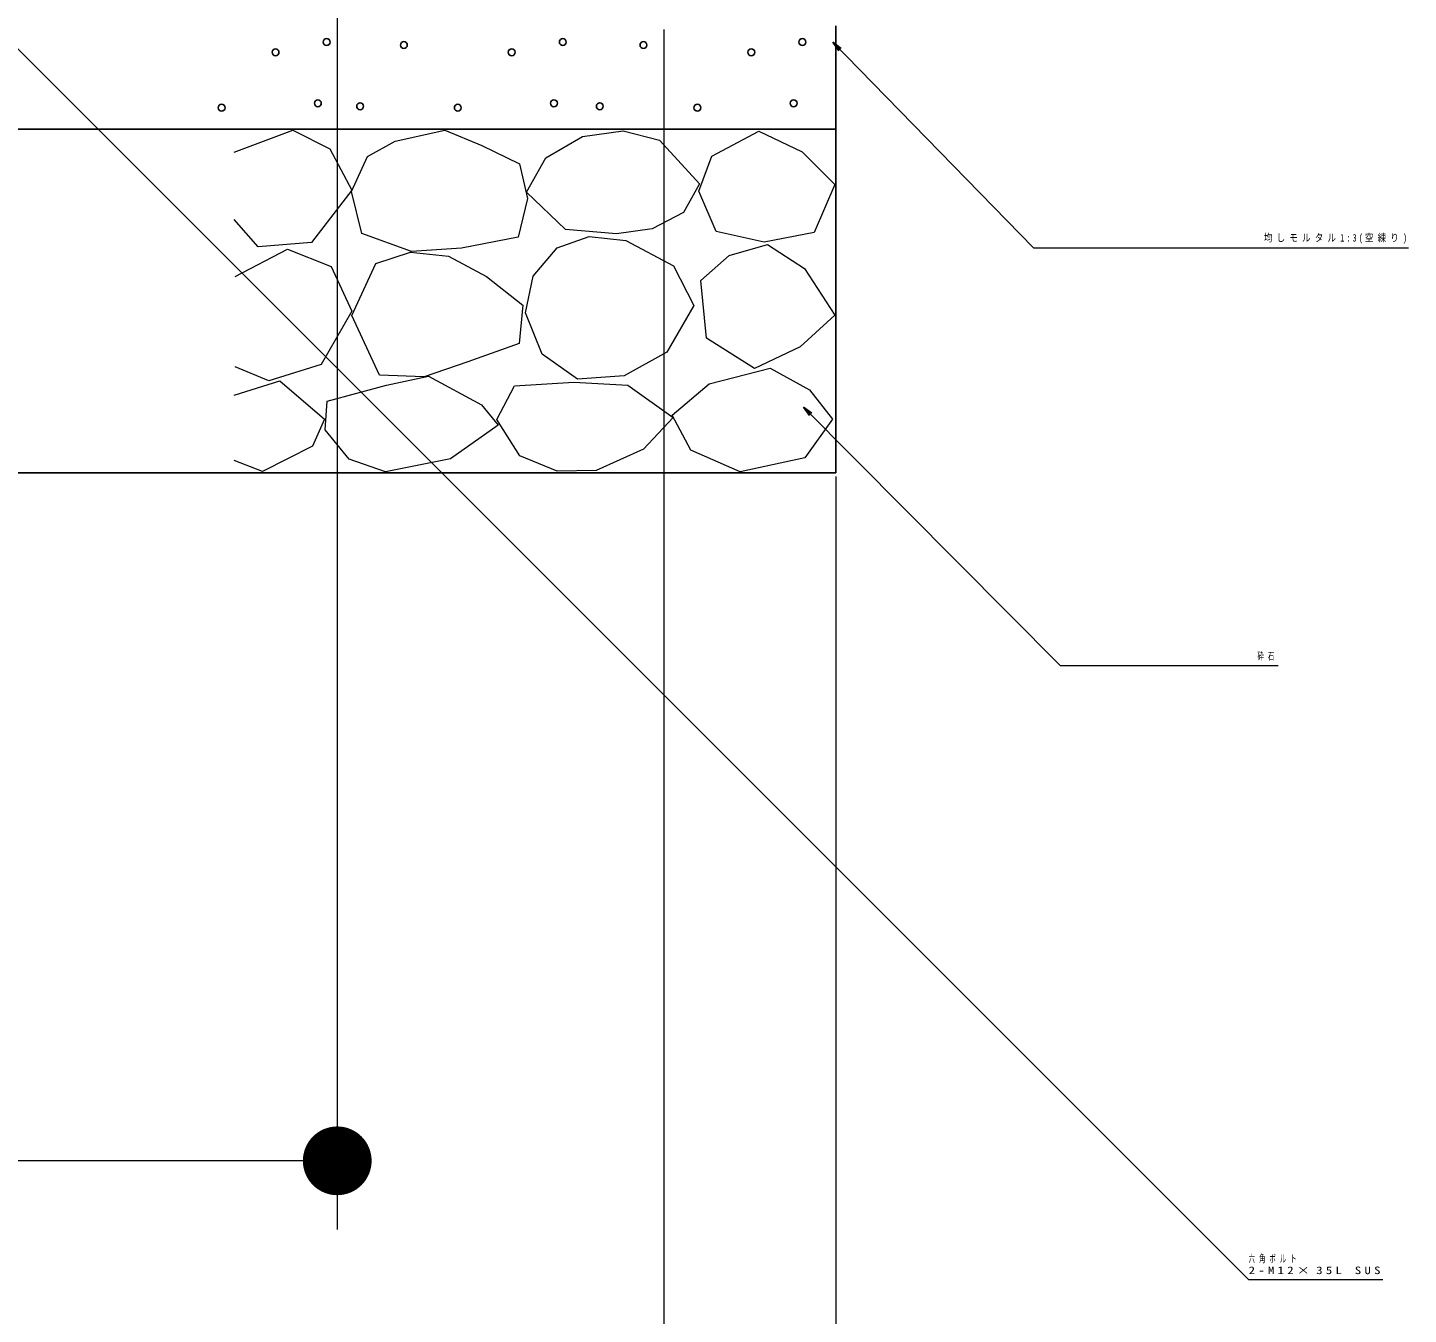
# Model space of a CAD drawing. Units: millimetres on the paper, scale 1:20. Extents: x -385 to 0, y 0 to 267.
# Drawn here: x -102.13 to -82.06, y 87.71 to 106.41 of the extents above; entities that cross this region are included whole.
import ezdxf

# ---------------------------------------------------------------- set-up
doc = ezdxf.new("R2010")
doc.units = ezdxf.units.MM
doc.layers.add('1_20', color=7, linetype='Continuous', lineweight=25)
doc.styles.add('ＭＳ ゴシック', font='')
doc.styles.get('ＭＳ ゴシック').set_extended_font_data('MS Gothic')

# ---------------------------------------------------------------- blocks, each defined once
blk = doc.blocks.new('filled_dot')
at = {"color": 0, "linetype": 'Continuous', "lineweight": -2, "const_width": 1.25}
blk.add_lwpolyline([(-0.625, 0, 1), (0.625, 0, 1)], format="xyb", close=True, dxfattribs=at)

msp = doc.modelspace()

# ---------------------------------------------------------------- linework, layer by layer
at = {"layer": '1_20', "lineweight": 13}
for p, q in [((-97.629, 114.008), (-97.629, 89.89)), ((-97.629, 113.058), (-97.629, 88.94)), ((-92.879, 106.39), (-92.879, 79.89)), ((-92.879, 105.44), (-92.879, 78.94)), ((-90.379, 99.89), (-90.379, 69.89)), ((-90.379, 98.94), (-90.379, 68.94)), ((-97.629, 89.94), (-114.129, 89.94)), ((-97.629, 89.94), (-114.129, 89.94))]:
    msp.add_line(p, q, dxfattribs=at)
at = {"layer": '1_20', "color": 4}
for p, q in [((-90.379, 99.94), (-90.379, 106.44)), ((-90.379, 104.94), (-121.379, 104.94)), ((-90.379, 99.94), (-121.379, 99.94))]:
    msp.add_line(p, q, dxfattribs=at)
at = {"layer": '1_20'}
for p, q in [((-90.337, 106.077), (-90.423, 106.202)), ((-90.423, 106.202), (-90.301, 106.112)), ((-90.423, 106.202), (-90.319, 106.094)), ((-90.763, 100.775), (-90.851, 100.899)), ((-90.851, 100.899), (-90.728, 100.81)), ((-90.851, 100.899), (-90.746, 100.792))]:
    msp.add_line(p, q, dxfattribs=at)
at = {"layer": '1_20', "lineweight": 13}
for points in [[(-114.286, 118.121), (-84.379, 88.214), (-82.429, 88.214)], [(-90.423, 106.202), (-87.507, 103.213), (-82.056, 103.213)], [(-99.129, 104.605), (-98.274, 104.922), (-97.735, 104.653), (-97.418, 104.051), (-98.004, 103.29), (-98.781, 103.227), (-99.129, 103.623)], [(-99.113, 102.799), (-98.353, 103.195), (-97.719, 102.942), (-97.418, 102.292), (-97.862, 101.516), (-98.622, 101.278), (-99.113, 101.484)], [(-99.129, 101.072), (-98.464, 101.278), (-97.814, 100.724), (-97.988, 100.328), (-98.717, 99.963), (-99.129, 100.122)], [(-90.851, 100.899), (-87.118, 97.139), (-83.95, 97.139)]]:
    msp.add_lwpolyline(points, dxfattribs=at)
for points in [[(-96.064, 104.925), (-95.527, 104.701), (-94.981, 104.433), (-94.864, 103.932), (-94.999, 103.368), (-95.822, 103.207), (-96.547, 103.162), (-97.272, 103.421), (-97.424, 104.03), (-97.191, 104.54), (-96.789, 104.764)], [(-93.473, 104.915), (-92.946, 104.78), (-92.364, 104.144), (-92.594, 103.725), (-93.051, 103.488), (-93.567, 103.415), (-94.311, 103.482), (-94.878, 104.023), (-94.594, 104.523), (-94.061, 104.833)], [(-91.501, 104.91), (-90.868, 104.609), (-90.393, 104.134), (-90.694, 103.437), (-91.422, 103.294), (-92.119, 103.453), (-92.373, 104.039), (-92.183, 104.546)], [(-92.837, 101.698), (-93.459, 101.353), (-94.135, 101.306), (-94.648, 101.668), (-94.892, 102.266), (-94.78, 102.803), (-94.432, 103.212), (-93.966, 103.377), (-93.432, 103.32), (-92.742, 102.951), (-92.446, 102.374)], [(-91.375, 103.263), (-90.836, 102.914), (-90.393, 102.233), (-90.899, 101.773), (-91.565, 101.457), (-92.262, 101.9), (-92.341, 102.74), (-91.933, 103.102)], [(-96.013, 103.094), (-95.459, 102.797), (-94.932, 102.378), (-94.986, 101.824), (-95.73, 101.554), (-96.365, 101.337), (-97.014, 101.364), (-97.419, 102.229), (-97.068, 102.986), (-96.564, 103.151)], [(-91.334, 101.466), (-90.765, 101.147), (-90.427, 100.724), (-90.831, 100.158), (-91.773, 99.955), (-92.489, 100.274), (-92.762, 100.779), (-92.223, 101.235)], [(-96.304, 101.35), (-95.534, 100.931), (-95.291, 100.634), (-95.98, 100.148), (-96.926, 99.958), (-97.456, 100.142), (-97.804, 100.567), (-97.777, 100.986), (-96.912, 101.215)], [(-94.189, 101.259), (-93.405, 101.218), (-92.743, 100.745), (-93.175, 100.286), (-93.865, 99.975), (-94.43, 99.967), (-94.973, 100.191), (-95.311, 100.718), (-95.054, 101.205)]]:
    msp.add_lwpolyline(points, close=True, dxfattribs=at)
at = {"layer": '1_20'}
for centre in [(-97.784, 106.205), (-96.66, 106.162), (-94.35, 106.205), (-93.177, 106.162), (-90.867, 106.205), (-98.526, 106.056), (-95.092, 106.056), (-91.609, 106.056), (-99.31, 105.251), (-97.911, 105.315), (-97.296, 105.272), (-95.876, 105.251), (-94.478, 105.315), (-93.812, 105.272), (-92.393, 105.251), (-90.994, 105.315)]:
    msp.add_circle(centre, 0.05, dxfattribs=at)

# ---------------------------------------------------------------- block references
at = {"layer": '1_20', "lineweight": 13, "rotation": 180}
for xscale, yscale in [(0.4, 0.4), (0.02, 0.02)]:
    msp.add_blockref('filled_dot', (-97.629, 89.94), dxfattribs=dict(at, xscale=xscale, yscale=yscale))

# ---------------------------------------------------------------- texts
at = {"layer": '1_20', "char_height": 0.11, "attachment_point": 4, "style": 'ＭＳ ゴシック'}
for s, insert in [('\\T1.5;\\W0.8;均しモルタル1:3(空練り)', (-84.156, 103.345)), ('\\T1.64;\\W0.6;砕石', (-84.25, 97.271)), ('\\T1.64;\\W0.6;六角ボルト', (-84.379, 88.512)), ('\\T1.5;\\W1.25;2-M12×35L\\~SUS', (-84.379, 88.347))]:
    msp.add_mtext(s, dxfattribs=dict(at, insert=insert))

doc.saveas('drawing.dxf')
